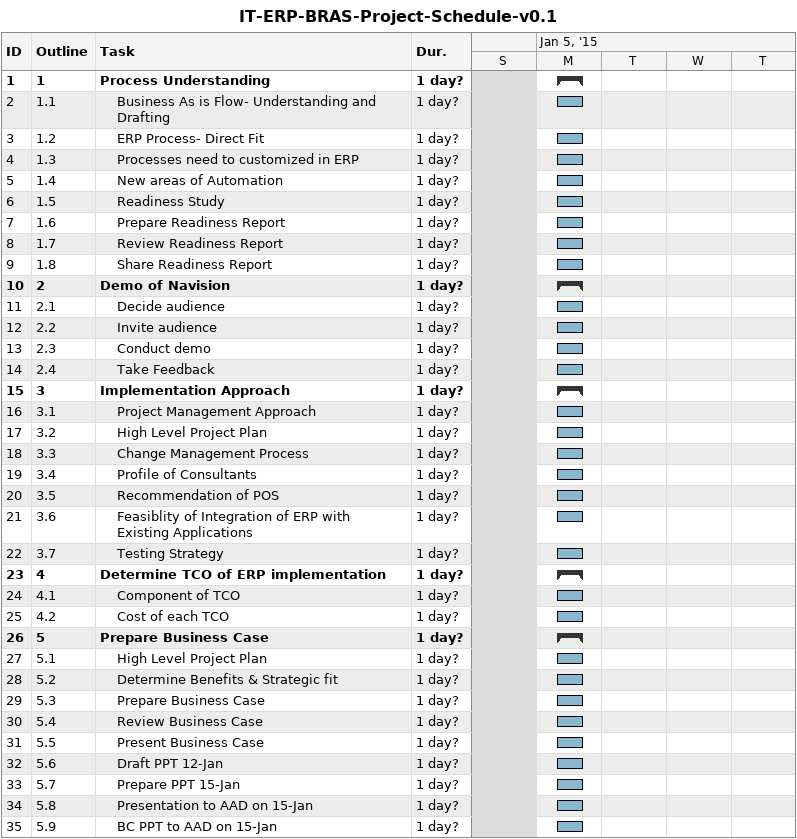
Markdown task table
IT-ERP-BRAS-Project-Schedule-v0.1

| ID | WBS | Task | Duration | Start | Finish |
|---|---|---|---|---|---|
| 1 | 1 | **Process Understanding** | 1d? | 2015-01-05 | 2015-01-05 |
| 2 | 1.1 | Business As is Flow- Understanding and Drafting | 1d? | 2015-01-05 | 2015-01-05 |
| 3 | 1.2 | ERP Process- Direct Fit | 1d? | 2015-01-05 | 2015-01-05 |
| 4 | 1.3 | Processes need to customized in ERP | 1d? | 2015-01-05 | 2015-01-05 |
| 5 | 1.4 | New areas of Automation | 1d? | 2015-01-05 | 2015-01-05 |
| 6 | 1.5 | Readiness Study | 1d? | 2015-01-05 | 2015-01-05 |
| 7 | 1.6 | Prepare Readiness Report | 1d? | 2015-01-05 | 2015-01-05 |
| 8 | 1.7 | Review Readiness Report | 1d? | 2015-01-05 | 2015-01-05 |
| 9 | 1.8 | Share Readiness Report | 1d? | 2015-01-05 | 2015-01-05 |
| 10 | 2 | **Demo of Navision** | 1d? | 2015-01-05 | 2015-01-05 |
| 11 | 2.1 | Decide audience | 1d? | 2015-01-05 | 2015-01-05 |
| 12 | 2.2 | Invite audience | 1d? | 2015-01-05 | 2015-01-05 |
| 13 | 2.3 | Conduct demo | 1d? | 2015-01-05 | 2015-01-05 |
| 14 | 2.4 | Take Feedback | 1d? | 2015-01-05 | 2015-01-05 |
| 15 | 3 | **Implementation Approach** | 1d? | 2015-01-05 | 2015-01-05 |
| 16 | 3.1 | Project Management Approach | 1d? | 2015-01-05 | 2015-01-05 |
| 17 | 3.2 | High Level Project Plan | 1d? | 2015-01-05 | 2015-01-05 |
| 18 | 3.3 | Change Management Process | 1d? | 2015-01-05 | 2015-01-05 |
| 19 | 3.4 | Profile of Consultants | 1d? | 2015-01-05 | 2015-01-05 |
| 20 | 3.5 | Recommendation of POS | 1d? | 2015-01-05 | 2015-01-05 |
| 21 | 3.6 | Feasiblity of Integration of ERP with Existing Applications | 1d? | 2015-01-05 | 2015-01-05 |
| 22 | 3.7 | Testing Strategy | 1d? | 2015-01-05 | 2015-01-05 |
| 23 | 4 | **Determine TCO of ERP implementation** | 1d? | 2015-01-05 | 2015-01-05 |
| 24 | 4.1 | Component of TCO | 1d? | 2015-01-05 | 2015-01-05 |
| 25 | 4.2 | Cost of each TCO | 1d? | 2015-01-05 | 2015-01-05 |
| 26 | 5 | **Prepare Business Case** | 1d? | 2015-01-05 | 2015-01-05 |
| 27 | 5.1 | High Level Project Plan | 1d? | 2015-01-05 | 2015-01-05 |
| 28 | 5.2 | Determine Benefits & Strategic fit | 1d? | 2015-01-05 | 2015-01-05 |
| 29 | 5.3 | Prepare Business Case | 1d? | 2015-01-05 | 2015-01-05 |
| 30 | 5.4 | Review Business Case | 1d? | 2015-01-05 | 2015-01-05 |
| 31 | 5.5 | Present Business Case | 1d? | 2015-01-05 | 2015-01-05 |
| 32 | 5.6 | Draft PPT 12-Jan | 1d? | 2015-01-05 | 2015-01-05 |
| 33 | 5.7 | Prepare PPT 15-Jan | 1d? | 2015-01-05 | 2015-01-05 |
| 34 | 5.8 | Presentation to AAD on 15-Jan | 1d? | 2015-01-05 | 2015-01-05 |
| 35 | 5.9 | BC PPT to AAD on 15-Jan | 1d? | 2015-01-05 | 2015-01-05 |
